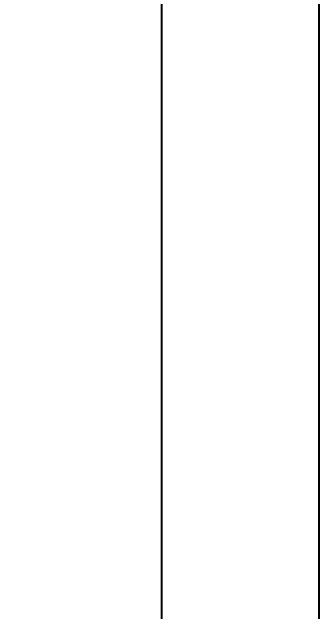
# Model space of a CAD drawing. Header units: millimetres. Extents: x 1761 to 11571, y -2876 to 3504.
# Drawn here: x 3088.8 to 3161.7, y -295.9 to -153.6 of the extents above; entities that cross this region are included whole.
import ezdxf

# ---------------------------------------------------------------- set-up
doc = ezdxf.new("R2010")
doc.units = ezdxf.units.MM
doc.styles.get("Standard").update_dxf_attribs({"font": 'arial.ttf', "height": 30})
doc.dimstyles.new('ISO-25', dxfattribs={"dimtxt": 100, "dimasz": 2.5, "dimexe": 1.25, "dimexo": 0.625, "dimtad": 1, "dimtxsty": 'Standard', "dimcen": 2.5, "dimclrd": 2, "dimclre": 2, "dimclrt": 1, "dimadec": 0, "dimazin": 0, "dimtfac": 1, "dimtmove": 0, "dimatfit": 3, "dimfxl": 0, "dimarcsym": 0})

# ---------------------------------------------------------------- blocks, each defined once
blk = doc.blocks.new('*D65')
at = {"color": 2, "lineweight": -2, "transparency": 16777216}
for p, q in [((3161.12, 789.58), (3123.13, 789.58)), ((3124.38, -357.92), (3124.38, 787.08)), ((3161.12, -360.42), (3123.13, -360.42))]:
    blk.add_line(p, q, dxfattribs=at)
at = {"color": 2, "transparency": 16777216}
for points in [[(3123.96, 787.08), (3124.8, 787.08), (3124.38, 789.58)], [(3123.96, -357.92), (3124.8, -357.92), (3124.38, -360.42)]]:
    blk.add_solid(points, dxfattribs=at)
at = {"layer": 'Defpoints', "color": 0, "transparency": 16777216}
for p in [(3124.38, 789.58), (3161.74, 789.58), (3161.74, -360.42)]:
    blk.add_point(p, dxfattribs=at)
at = {"color": 1, "transparency": 16777216, "insert": (3108.44, 214.58), "char_height": 30, "attachment_point": 5, "rotation": 90}
blk.add_mtext('1150', dxfattribs=at)

msp = doc.modelspace()

# ---------------------------------------------------------------- linework, layer by layer
at = {"color": 255}
msp.add_line((3161.745, -360.42), (3161.745, 789.58), dxfattribs=at)

# ---------------------------------------------------------------- dimensions: what is measured, and where the dimension line sits
dim = msp.add_linear_dim(base=(3124.38, 789.58), p1=(3161.745, -360.42), p2=(3161.745, 789.58), angle=90, dimstyle='ISO-25', dxfattribs=at)
dim.commit()
dim.dimension.update_dxf_attribs({"geometry": '*D65', "text_midpoint": (3108.438, 214.58)})

doc.saveas('drawing.dxf')
